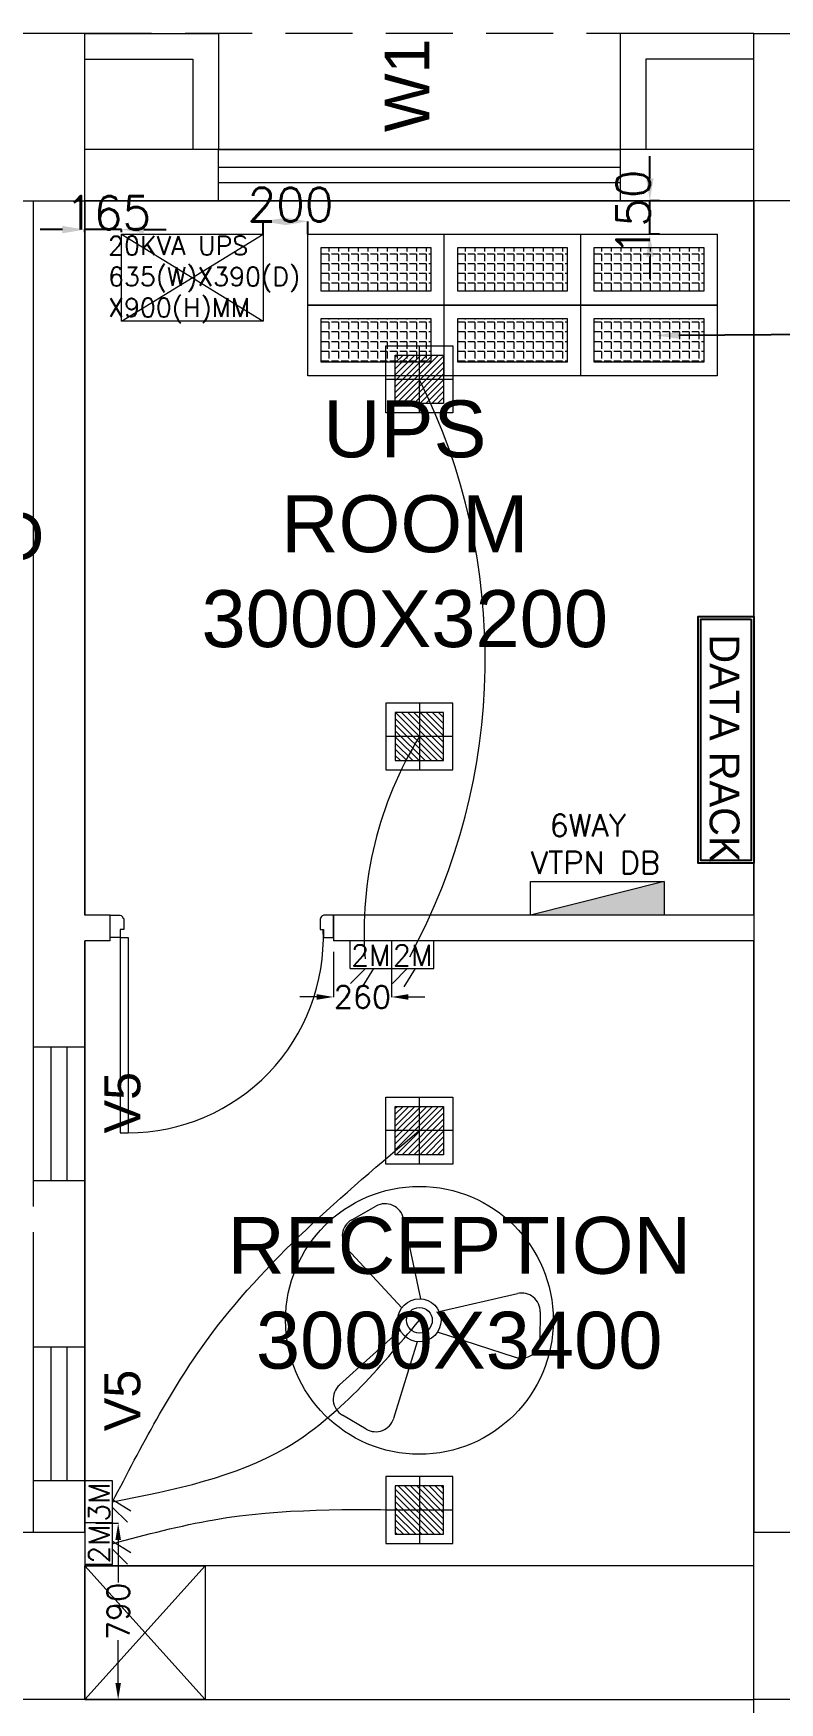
# Model space of a CAD drawing. Extents: x 3505867 to 4040009, y -660366 to -590408.
# Drawn here: x 3583756 to 3587101, y -603251 to -595773 of the extents above; entities that cross this region are included whole.
import ezdxf
from ezdxf import colors
from ezdxf.entities.mleader import LeaderData, LeaderLine
from ezdxf.math import Vec2, Vec3

# ---------------------------------------------------------------- set-up
doc = ezdxf.new("R2010")
doc.units = 0
doc.header["$LTSCALE"] = 6
doc.header["$MEASUREMENT"] = 0
doc.linetypes.add('CONTINIOUS', pattern=[0])
doc.linetypes.add('HIDDEN', pattern=[0.375, 0.25, -0.125])
doc.layers.get('0').update_dxf_attribs({"linetype": 'CONTINUOUS', "lineweight": 0})
doc.layers.get('Defpoints').update_dxf_attribs({"linetype": 'CONTINUOUS', "lineweight": 0})
for name, color, linetype, lineweight in [('24W RAW POWER', 1, 'CONTINUOUS', 0), ('24W UPS POWER LIGHT', 5, 'CONTINUOUS', 0), ('Chajja', 7, 'CONTINUOUS', 0), ('COL', 5, 'CONTINUOUS', 0), ('DIM', 7, 'CONTINUOUS', 0), ('DOOR', 44, 'CONTINUOUS', 0), ('ELE- DBS', 1, 'CONTINUOUS', 0), ('ELE-1200MM CEILINGFAN', 6, 'CONTINUOUS', 0), ('ELE-24W EMERGENCY  LED LIGHT', 5, 'CONTINUOUS', 0), ('ELE-24W LED LIGHT', 1, 'CONTINUOUS', 0), ('ELE-2M RAW P.SB', 40, 'CONTINUOUS', 0), ('ELE-2M UPS P.SB', 3, 'CONTINUOUS', 0), ('ELE-3M RAW P.SB', 40, 'CONTINUOUS', 0), ('ELE-CABLE TRAY', 31, 'CONTINUOUS', 0), ('ELE. DB', 1, 'CONTINUOUS', 0), ('ELE.DB', 1, 'CONTINUOUS', 0), ('FUR', 21, 'CONTINUOUS', 0), ('JOINERY', 7, 'CONTINUOUS', 0), ('Staircase', 7, 'CONTINUOUS', 0), ('TEXT', 5, 'CONTINUOUS', 0), ('WALL', 10, 'CONTINUOUS', 0), ('Window', 161, 'CONTINUOUS', 0)]:
    doc.layers.add(name, color=color, linetype=linetype, lineweight=lineweight)
doc.layers.add('DATA RACK', color=1, linetype='CONTINUOUS')
doc.layers.add('ELE-LIGHTING WIRING', color=7, linetype='CONTINUOUS', lineweight=0, true_color=0x63d7b6)
doc.styles.add('ARIAL', font='arial.ttf')
doc.styles.add('ROMANS', font='romans.shx')
doc.styles.get("Standard").update_dxf_attribs({"font": 'SIMPLEX'})
doc.styles.add('T 1-25', font='segoeui.ttf', dxfattribs={"width": 0.8, "height": 50})
doc.styles.add('Tw Cen MT', font='TCM_____.TTF')
doc.dimstyles.new('AEPL1', dxfattribs={"dimtxt": 100, "dimasz": 75, "dimexe": 1.25, "dimexo": 50, "dimtad": 0, "dimdec": 0, "dimtxsty": 'ROMANS', "dimcen": 2.5, "dimclrd": 7, "dimclre": 7, "dimadec": 0, "dimazin": 0, "dimtfac": 1, "dimtdec": 0, "dimtmove": 0, "dimatfit": 3, "dimfxl": 1, "dimlwd": 0, "dimlwe": 0, "dimarcsym": 0})
doc.dimstyles.new('D 1-25', dxfattribs={"dimtxt": 50, "dimasz": 12.5, "dimexe": 0, "dimexo": 10, "dimgap": 0, "dimtad": 0, "dimdec": 0, "dimzin": 0, "dimdsep": 46, "dimtxsty": 'T 1-25', "dimblk": 'ARCHTICK', "dimcen": 5, "dimclrd": 256, "dimclre": 256, "dimclrt": 256, "dimadec": 0, "dimazin": 0, "dimtfac": 50, "dimtdec": 0, "dimtmove": 1, "dimatfit": 2, "dimfxl": 1, "dimtolj": 1, "dimtzin": 0, "dimarcsym": 0})

# ---------------------------------------------------------------- blocks, each defined once
blk = doc.blocks.new('A$C19B8274B')
at = {"layer": 'DOOR'}
for p, q in [((-45, 925), (-80, 925)), ((-80, 50), (-80, 925)), ((-45, 50), (-45, 925)), ((-45, 50), (-80, 50)), ((-955, -50), (-955, -47.5)), ((-940, -35), (-942.5, -35)), ((-60, -35), (-57.5, -35)), ((-45, -50), (-45, -47.5))]:
    blk.add_line(p, q, dxfattribs=at)
for points in [[(-940, 15), (-955, 15), (-955, 50), (-1000, 50), (-1000, -50), (-955, -50)], [(-940, -35), (-940, 15)], [(-60, 15), (-45, 15), (-45, 50), (0, 50), (0, -50), (-45, -50)], [(-60, -35), (-60, 15)]]:
    blk.add_lwpolyline(points, dxfattribs=at)
at = {"layer": 'DOOR', "color": 145}
blk.add_arc((-80, 50), 875, 90, 182.29244, dxfattribs=at)
at = {"layer": 'DOOR'}
for centre, start, end in [((-955, -35), 270, 0), ((-45, -35), 180, 270)]:
    blk.add_arc(centre, 12.5, start, end, dxfattribs=at)
blk = doc.blocks.new('CIVIL IVF')
at = {"layer": 'Chajja', "color": 8, "linetype": 'HIDDEN', "ltscale": 200}
blk.add_line((-6260, 18165.2), (-9260, 18165.2), dxfattribs=at)
blk.add_line((-6260, 18165.2), (-9260, 18165.2), dxfattribs=at)
at = {"layer": 'COL', "color": 8}
for points in [[(-10010, 17415.2), (-9260, 17415.2), (-9260, 18165.2), (-10010, 18165.2)], [(-5510, 17415.2), (-6260, 17415.2), (-6260, 18165.2), (-5510, 18165.2)], [(-6260, 10700.2), (-6260, 11450.2), (-5510, 11450.2), (-5510, 10700.2)]]:
    blk.add_lwpolyline(points, close=True, dxfattribs=at)
at = {"layer": 'COL', "color": 8, "elevation": 0}
blk.add_lwpolyline([(-10010, 10700.2), (-10010, 11450.2), (-9260, 11450.2), (-9260, 10700.2)], close=True, dxfattribs=at)
at = {"layer": 'FUR', "color": 8, "lineweight": 0, "ltscale": 15, "elevation": 0}
for points in [[(-9260, 10700.2), (-9260, 11300.2), (-8720, 11300.2), (-8720, 10700.2)], [(-6260, 10700.2), (-6260, 11300.2), (-9260, 11300.2), (-9260, 10700.2)]]:
    blk.add_lwpolyline(points, close=True, dxfattribs=at)
at = {"layer": 'Staircase', "color": 8, "lineweight": 0, "elevation": 0}
for points in [[(-8720, 10700.2), (-9260, 11300.2)], [(-9260, 10700.2), (-8720, 11300.2)]]:
    blk.add_lwpolyline(points, dxfattribs=at)
at = {"layer": 'WALL', "color": 8, "lineweight": 0}
for p, q in [((-6260, 17645.2), (-9260, 17645.2)), ((-6260, 17415.2), (-9260, 17415.2)), ((-6260, 14215.2), (-6260, 17415.2)), ((-6260, 11450.2), (-6260, 14100.2))]:
    blk.add_line(p, q, dxfattribs=at)
at = {"layer": 'WALL', "color": 8, "linetype": 'ByBlock'}
for p, q in [((-9489.9, 12910.1), (-9490, 17415.2)), ((-9260, 17415.2), (-9260, 14215.2)), ((-9260, 14215.3), (-9260, 17415.2)), ((-9145.2, 14215.2), (-9260, 14215.2)), ((-9145.2, 14100.2), (-9145.2, 14215.2)), ((-6260, 14215.2), (-8145, 14215.2)), ((-8145, 14215.2), (-8145, 14100.2)), ((-9260, 11450.2), (-9260, 14100.3)), ((-9145.2, 14100.2), (-9260, 14100.2)), ((-9260, 14100.2), (-9260, 11450.2)), ((-6260, 14100.2), (-8145, 14100.2)), ((-9489.9, 11450.2), (-9489.9, 12795.1)), ((-6260, 7660), (-6260, 10700.2))]:
    blk.add_line(p, q, dxfattribs=at)
for points in [[(-9260, 18165.2), (-8660, 18165.2), (-8660, 17645.2)], [(-9260, 18165.2), (-8660, 18165.2), (-8660, 17645.2)], [(-9260, 18050.2), (-8775, 18050.2), (-8775, 17645.2)], [(-9260, 18050.2), (-8775, 18050.2), (-8775, 17645.2)], [(-11669.8, 17415.2), (-6260, 17415.2), (-6260, 11450.2)]]:
    blk.add_lwpolyline(points, dxfattribs=at)
at = {"layer": 'WALL', "color": 8, "linetype": 'ByBlock', "elevation": 0}
for points in [[(-6260, 18165.2), (-6860, 18165.2), (-6860, 17645.2)], [(-6260, 18165.2), (-6860, 18165.2), (-6860, 17645.2)], [(-6260, 18050.2), (-6745, 18050.2), (-6745, 17645.2)], [(-6260, 18050.2), (-6745, 18050.2), (-6745, 17645.2)]]:
    blk.add_lwpolyline(points, dxfattribs=at)
at = {"layer": 'Window', "color": 8, "linetype": 'Continuous'}
for points in [[(-6860, 17645.2), (-6860, 17415.2), (-8660, 17415.2), (-8660, 17645.2)], [(-6860, 17645.2), (-6860, 17415.2), (-8660, 17415.2), (-8660, 17645.2)], [(-6860, 17565.2), (-6860, 17495.2), (-8660, 17495.2), (-8660, 17565.2)], [(-6860, 17565.2), (-6860, 17495.2), (-8660, 17495.2), (-8660, 17565.2)], [(-9490, 13625.1), (-9260, 13625.1), (-9260, 13025.1), (-9490, 13025.1)], [(-9410, 13625.1), (-9340, 13625.1), (-9340, 13025.1), (-9410, 13025.1)], [(-9490, 12280.2), (-9260, 12280.2), (-9260, 11680.2), (-9490, 11680.2)], [(-9410, 12280.2), (-9340, 12280.2), (-9340, 11680.2), (-9410, 11680.2)]]:
    blk.add_lwpolyline(points, close=True, dxfattribs=at)
at = {"layer": 'DOOR', "color": 8, "linetype": 'Continuous', "rotation": 180}
blk.add_blockref('A$C19B8274B', (-9145.2, 14165.2), dxfattribs=at)
at = {"layer": 'DIM', "color": 8, "attachment_point": 5, "style": 'ARIAL'}
for s, insert, char_height, width in [('UPS\\PROOM 3000X3200', (-7825.2, 15966.4), 255, 2294.815), ('ULTRA SOUND\\PROOM\\P2180x4505', (-10526, 15550.1), 216.75, 2086.034), ('RECEPTION\\P3000X3400', (-7581.3, 12521.2), 255, 2294.815)]:
    blk.add_mtext(s, dxfattribs=dict(at, insert=insert, char_height=char_height, width=width))
at = {"layer": 'JOINERY', "color": 8, "style": 'ARIAL', "width": 1}
for s, height, p in [('W1', 200, (-7715.7, 17722.6)), ('W1', 200, (-7715.7, 17722.6)), ('V5', 161.2, (-9010.5, 13236.9)), ('V5', 161.2, (-9010.5, 11902.8))]:
    blk.add_text(s, height=height, rotation=90, dxfattribs=at).set_placement(p)
blk = doc.blocks.new('3EWRWE')
at = {"layer": 'ELE- DBS'}
h = blk.add_hatch(dxfattribs=at)
h.set_pattern_fill('ANGLE', color=2, scale=6.24741, angle=180)
h.set_pattern_definition([(180, (863804.8, 517320.34), (-6e-14, -43.6381615), [31.7368447, -11.9013168]), (270, (863804.8, 517320.34), (43.6381615, -6e-14), [31.7368447, -11.9013168])])
h.paths.add_polyline_path([(-60.2, 61.7), (-551.5, 61.7), (-551.5, 257.5), (-60.2, 257.5)])
h.paths.add_polyline_path([(-671.8, 61.7), (-1163.1, 61.7), (-1163.1, 257.5), (-671.8, 257.5)])
h.paths.add_polyline_path([(-1283.5, 379.1), (-1774.8, 379.1), (-1774.8, 574.8), (-1283.5, 574.8)])
h.paths.add_polyline_path([(-60.2, 379.1), (-551.5, 379.1), (-551.5, 574.8), (-60.2, 574.8)])
h.paths.add_polyline_path([(-671.8, 379.1), (-1163.1, 379.1), (-1163.1, 574.8), (-671.8, 574.8)])
h.paths.add_polyline_path([(-1283.5, 61.7), (-1774.8, 61.7), (-1774.8, 257.5), (-1283.5, 257.5)])
at = {"layer": 'ELE- DBS', "color": 3}
for p, q in [((-1223.3, 317.4), (-1223.3, 634.7)), ((-611.6, 317.4), (-611.6, 634.7)), ((-1223.3, 0), (-1223.3, 317.4)), ((-611.6, 0), (-611.6, 317.4))]:
    blk.add_line(p, q, dxfattribs=at)
for points in [[(0, 317.4), (-1835, 317.4), (-1835, 634.7), (0, 634.7)], [(-1283.5, 379.1), (-1774.8, 379.1), (-1774.8, 574.8), (-1283.5, 574.8)], [(-671.8, 379.1), (-1163.1, 379.1), (-1163.1, 574.8), (-671.8, 574.8)], [(-60.2, 379.1), (-551.5, 379.1), (-551.5, 574.8), (-60.2, 574.8)], [(0, 0), (-1835, 0), (-1835, 317.4), (0, 317.4)], [(-1283.5, 61.7), (-1774.8, 61.7), (-1774.8, 257.5), (-1283.5, 257.5)], [(-671.8, 61.7), (-1163.1, 61.7), (-1163.1, 257.5), (-671.8, 257.5)], [(-60.2, 61.7), (-551.5, 61.7), (-551.5, 257.5), (-60.2, 257.5)]]:
    blk.add_lwpolyline(points, close=True, dxfattribs=at)
blk = doc.blocks.new('*D241')
at = {"layer": 'Defpoints', "color": 0, "linetype": 'ByBlock', "transparency": 16777216}
for p in [(3584786.2, -596682.3), (3584986.2, -596615.5), (3584986.2, -596682.3)]:
    blk.add_point(p, dxfattribs=at)
at = {"layer": 'ELE-CABLE TRAY', "color": 7, "linetype": 'CONTINIOUS', "lineweight": -2, "transparency": 16777216}
for p, q in [((3584786.2, -596672.3), (3584786.2, -596615.5)), ((3584886.2, -596615.5), (3584886.2, -596615.5)), ((3584986.2, -596672.3), (3584986.2, -596615.5))]:
    blk.add_line(p, q, dxfattribs=at)
at = {"layer": 'ELE-CABLE TRAY', "color": 7, "linetype": 'ByBlock', "transparency": 16777216}
for points in [[(3584886.2, -596598.8), (3584886.2, -596632.2), (3584786.2, -596615.5)], [(3584886.2, -596632.2), (3584886.2, -596598.8), (3584986.2, -596615.5)]]:
    blk.add_solid(points, dxfattribs=at)
at = {"layer": 'ELE-CABLE TRAY', "color": 7, "linetype": 'ByBlock', "transparency": 16777216, "insert": (3584908.7, -596540.5), "char_height": 150, "attachment_point": 5, "style": 'ROMANS'}
blk.add_mtext('\\A1;200', dxfattribs=at)
blk = doc.blocks.new('*D242')
at = {"layer": 'Defpoints', "color": 0, "linetype": 'ByBlock', "transparency": 16777216}
for p in [(3583986, -596652.3), (3583986, -596673.3), (3584151, -596673.2)]:
    blk.add_point(p, dxfattribs=at)
at = {"layer": 'ELE-CABLE TRAY', "color": 7, "linetype": 'CONTINIOUS', "lineweight": -2, "transparency": 16777216}
for p, q in [((3583886, -596652.3), (3583786, -596652.3)), ((3583986, -596663.3), (3583986, -596652.3)), ((3584151, -596652.3), (3583986, -596652.3)), ((3584151, -596663.2), (3584151, -596652.3)), ((3584251, -596652.3), (3584351, -596652.3))]:
    blk.add_line(p, q, dxfattribs=at)
at = {"layer": 'ELE-CABLE TRAY', "color": 7, "linetype": 'ByBlock', "transparency": 16777216}
for points in [[(3583886, -596669), (3583886, -596635.6), (3583986, -596652.3)], [(3584251, -596635.6), (3584251, -596669), (3584151, -596652.3)]]:
    blk.add_solid(points, dxfattribs=at)
at = {"layer": 'ELE-CABLE TRAY', "color": 7, "linetype": 'ByBlock', "transparency": 16777216, "insert": (3584091, -596577.3), "char_height": 150, "attachment_point": 5, "style": 'ROMANS'}
blk.add_mtext('\\A1;165', dxfattribs=at)
blk = doc.blocks.new('*D243')
at = {"layer": 'Defpoints', "color": 0, "linetype": 'ByBlock', "transparency": 16777216}
for p in [(3586519.1, -596523.2), (3586573, -596523.2), (3586573, -596673.2)]:
    blk.add_point(p, dxfattribs=at)
at = {"layer": 'ELE-CABLE TRAY', "color": 7, "linetype": 'CONTINIOUS', "lineweight": -2, "transparency": 16777216}
for p, q in [((3586519.1, -596423.2), (3586519.1, -596323.2)), ((3586563, -596523.2), (3586519.1, -596523.2)), ((3586519.1, -596673.2), (3586519.1, -596523.2)), ((3586563, -596673.2), (3586519.1, -596673.2)), ((3586519.1, -596773.2), (3586519.1, -596873.2))]:
    blk.add_line(p, q, dxfattribs=at)
at = {"layer": 'ELE-CABLE TRAY', "color": 7, "linetype": 'ByBlock', "transparency": 16777216}
for points in [[(3586502.4, -596423.2), (3586535.8, -596423.2), (3586519.1, -596523.2)], [(3586535.8, -596773.2), (3586502.4, -596773.2), (3586519.1, -596673.2)]]:
    blk.add_solid(points, dxfattribs=at)
at = {"layer": 'ELE-CABLE TRAY', "color": 7, "linetype": 'ByBlock', "transparency": 16777216, "insert": (3586444.1, -596575.7), "char_height": 150, "attachment_point": 5, "rotation": 90, "style": 'ROMANS'}
blk.add_mtext('\\A1;150', dxfattribs=at)
blk = doc.blocks.new('24w led light')
at = {"layer": 'ELE-24W LED LIGHT', "color": 1, "lineweight": 0}
for p, q in [((159, 159), (-160, 159)), ((-160, 159), (-160, -160)), ((114.5, 114.5), (-115.5, 114.5)), ((-115.5, 114.5), (-115.5, -115.5)), ((110.2, -115.5), (-115.5, 110.2)), ((82, -115.5), (-115.5, 82)), ((114.5, -91.7), (-91.7, 114.5)), ((114.5, -63.5), (-63.5, 114.5)), ((114.5, -35.3), (-35.3, 114.5)), ((114.5, -7.1), (-7.1, 114.5)), ((-0.5, -160), (-0.5, 159)), ((114.5, 21.1), (21.1, 114.5)), ((114.5, 49.3), (49.3, 114.5)), ((114.5, 77.5), (77.5, 114.5)), ((114.5, 105.7), (105.7, 114.5)), ((114.5, -115.5), (114.5, 114.5)), ((159, -160), (159, 159)), ((53.8, -115.5), (-115.5, 53.8)), ((25.6, -115.5), (-115.5, 25.6)), ((-160, -0.5), (159, -0.5)), ((-2.6, -115.5), (-115.5, -2.6)), ((-30.8, -115.5), (-115.5, -30.8)), ((-59, -115.5), (-115.5, -59)), ((-87.2, -115.5), (-115.5, -87.2)), ((-115.4, -115.5), (-115.5, -115.4)), ((-115.5, -115.5), (114.5, -115.5)), ((-160, -160), (159, -160))]:
    blk.add_line(p, q, dxfattribs=at)
blk = doc.blocks.new('24w led emeregency')
at = {"layer": 'ELE-24W EMERGENCY  LED LIGHT'}
h = blk.add_hatch(dxfattribs=at)
h.set_pattern_fill('ANSI31', scale=166.67, style=0)
h.paths.add_polyline_path([(-115.4, -115.4), (-115.4, 115.4), (115.4, 115.4), (115.4, -115.4)])
at = {"layer": 'ELE-24W EMERGENCY  LED LIGHT', "color": 5}
for p, q in [((0, 160), (0, -160)), ((-160, 0), (160, 0))]:
    blk.add_line(p, q, dxfattribs=at)
for points in [[(-160, -160), (-160, 160), (160, 160), (160, -160)], [(-115.4, -115.4), (-115.4, 115.4), (115.4, 115.4), (115.4, -115.4)]]:
    blk.add_lwpolyline(points, close=True, dxfattribs=at)
blk = doc.blocks.new('A$C07FB25EA')
at = {"layer": 'ELE-1200MM CEILINGFAN', "color": 3}
for p, q in [((6.53, 13.37), (9.47, 11.64)), ((0.26, 2.64), (3.17, 12.07)), ((9.84, 7.94), (2.36, 1.21)), ((-11.8, 4.55), (-2.22, 1.44)), ((-14.84, -1.03), (-14.81, 2.38)), ((-2.41, -1.1), (-12.04, -3.29)), ((2.16, -1.54), (8.87, -8.78)), ((1.96, -12.49), (-0.13, -2.65)), ((8.31, -12.34), (5.35, -14.02))]:
    blk.add_line(p, q, dxfattribs=at)
at = {"layer": 'ELE-1200MM CEILINGFAN', "color": 5, "ltscale": 10}
blk.add_circle((0, 0), 16.45, dxfattribs=at)
at = {"layer": 'ELE-1200MM CEILINGFAN', "color": 3}
for radius in [2.65, 1.58]:
    blk.add_circle((0, 0), radius, dxfattribs=at)
for centre, start, end in [((5.36, 11.38), 59.5281, 162.5229), ((8.3, 9.66), 311.9493, 59.5281), ((-12.51, 2.36), 71.9493, 179.5281), ((-12.54, -1.05), 179.5281, 282.5229), ((7.18, -10.34), 299.5281, 42.5229), ((4.21, -12.02), 191.9493, 299.5281)]:
    blk.add_arc(centre, 2.3, start, end, dxfattribs=at)
blk = doc.blocks.new('2M UPS SB')
at = {"layer": 'ELE-2M UPS P.SB', "color": 3}
for p, q in [((-133.8, 160), (-69.3, 265.2)), ((-88.2, 160), (-3.4, 244.9)), ((-240, 160), (-240, 0)), ((0, 160), (-240, 160)), ((0, 160), (0, 0))]:
    blk.add_line(p, q, dxfattribs=at)
blk.add_text('2M', height=120, rotation=180, dxfattribs=at).set_placement((-6, 143))
blk = doc.blocks.new('TEWSER')
at = {"layer": 'ELE-3M RAW P.SB'}
for p, q in [((0, 0), (125, 0)), ((0, 0), (0, -187.5)), ((0, -104.5), (-82.2, -54.1)), ((0, -68.9), (-66.3, -2.6)), ((0, -187.5), (125, -187.5))]:
    blk.add_line(p, q, dxfattribs=at)
blk.add_text('3M', height=93.75, rotation=270, dxfattribs=at).set_placement((13.3, -4.7))
blk = doc.blocks.new('2M SB')
at = {"layer": 'ELE-2M RAW P.SB'}
for p, q in [((-133.8, 160), (-69.3, 265.2)), ((-88.2, 160), (-3.4, 244.9)), ((-240, 160), (-240, 0)), ((0, 160), (-240, 160)), ((0, 160), (0, 0))]:
    blk.add_line(p, q, dxfattribs=at)
blk.add_text('2M', height=120, rotation=180, dxfattribs=at).set_placement((-6, 143))
blk = doc.blocks.new('DATA RACK')
at = {"layer": 'DATA RACK', "color": 1, "ltscale": 5}
for points in [[(0, 0), (0, -1227), (-277.5, -1227), (-277.5, 0)], [(-13.5, -13.5), (-13.5, -1213.5), (-264, -1213.5), (-264, -13.5)]]:
    blk.add_lwpolyline(points, close=True, dxfattribs=at)
at = {"layer": 'DATA RACK', "color": 1, "ltscale": 5, "insert": (-72.2, -89.1), "char_height": 148.31, "width": 1124.346, "attachment_point": 1, "rotation": 270, "style": 'Tw Cen MT'}
blk.add_mtext('DATA RACK', dxfattribs=at)
blk = doc.blocks.new('FREAWFRED')
at = {"layer": 'ELE.DB'}
h = blk.add_hatch(color=1, dxfattribs=at)
h.dxf.hatch_style = 1
h.paths.add_polyline_path([(149.9, 0), (149.9, 600), (0, 600)])
blk.add_line((0, 600), (149.9, 0), dxfattribs=at)
blk.add_lwpolyline([(0, 0), (0, 600), (149.9, 600), (149.9, 0)], close=True, dxfattribs=at)
blk = doc.blocks.new('*D475')
at = {"layer": 'Defpoints', "color": 0, "linetype": 'ByBlock', "transparency": 16777216}
for p in [(3583986, -602447.8), (3583986, -603238.2), (3584136.2, -603238.2)]:
    blk.add_point(p, dxfattribs=at)
at = {"layer": 'ELE-CABLE TRAY', "color": 7, "linetype": 'ByBlock', "lineweight": 0, "transparency": 16777216}
for p, q in [((3584036, -602447.8), (3584137.4, -602447.8)), ((3584136.2, -602522.8), (3584136.2, -602713.8)), ((3584136.2, -603163.2), (3584136.2, -602972.2)), ((3584036, -603238.2), (3584137.4, -603238.2))]:
    blk.add_line(p, q, dxfattribs=at)
at = {"layer": 'ELE-CABLE TRAY', "color": 7, "linetype": 'ByBlock', "transparency": 16777216}
for points in [[(3584148.7, -602522.8), (3584123.7, -602522.8), (3584136.2, -602447.8)], [(3584123.7, -603163.2), (3584148.7, -603163.2), (3584136.2, -603238.2)]]:
    blk.add_solid(points, dxfattribs=at)
at = {"layer": 'ELE-CABLE TRAY', "color": 0, "linetype": 'ByBlock', "transparency": 16777216, "insert": (3584136.2, -602843), "char_height": 100, "attachment_point": 5, "rotation": 90, "style": 'ROMANS'}
blk.add_mtext('790', dxfattribs=at)
blk = doc.blocks.new('*D476')
at = {"layer": 'Defpoints', "color": 0, "linetype": 'ByBlock', "transparency": 16777216}
for p in [(3585101, -599838.2), (3585361, -599838.2), (3585361, -600090.1)]:
    blk.add_point(p, dxfattribs=at)
at = {"layer": 'ELE-CABLE TRAY', "color": 7, "linetype": 'ByBlock', "lineweight": 0, "transparency": 16777216}
for p, q in [((3585101, -599888.2), (3585101, -600091.3)), ((3585361, -599888.2), (3585361, -600091.3)), ((3585026, -600090.1), (3584951, -600090.1)), ((3585101, -600090.1), (3585101.8, -600090.1)), ((3585361, -600090.1), (3585360.2, -600090.1)), ((3585436, -600090.1), (3585511, -600090.1))]:
    blk.add_line(p, q, dxfattribs=at)
at = {"layer": 'ELE-CABLE TRAY', "color": 7, "linetype": 'ByBlock', "transparency": 16777216}
for points in [[(3585026, -600102.6), (3585026, -600077.6), (3585101, -600090.1)], [(3585436, -600077.6), (3585436, -600102.6), (3585361, -600090.1)]]:
    blk.add_solid(points, dxfattribs=at)
at = {"layer": 'ELE-CABLE TRAY', "color": 0, "linetype": 'ByBlock', "transparency": 16777216, "insert": (3585231, -600090.1), "char_height": 100, "attachment_point": 5, "style": 'ROMANS'}
blk.add_mtext('260', dxfattribs=at)

msp = doc.modelspace()

# ---------------------------------------------------------------- linework, layer by layer
at = {"layer": 'ELE- DBS', "color": 3}
for p, q in [((3584151, -597063.2), (3584786.2, -596673.2)), ((3584151, -596673.2), (3584786.2, -597063.2))]:
    msp.add_line(p, q, dxfattribs=at)
at = {"layer": 'ELE- DBS', "color": 3, "elevation": 0}
msp.add_lwpolyline([(3584151, -597063.2), (3584151, -596673.2), (3584786.2, -596673.2), (3584786.2, -597063.2)], close=True, dxfattribs=at)
at = {"layer": 'ELE-LIGHTING WIRING', "linetype": 'ByBlock'}
msp.add_arc((3582976.9, -598575.7), 2804.5, 331.578, 26.53528, dxfattribs=at)
at = {"layer": 'ELE-LIGHTING WIRING', "color": 254, "linetype": 'ByBlock', "true_color": 0xdebad0}
msp.add_arc((3586907.3, -599799.2), 1669.1, 148.34474, 184.13829, dxfattribs=at)
for points in [[(3584546.9, -606693.1), (3584304, -605237.1), (3581808.7, -603534.9), (3581138.2, -601523.3), (3580860.1, -599413.7, 0)], [(3584111, -602539.5), (3584567.1, -602431.9), (3585486.5, -602388.7)]]:
    msp.add_spline(points, degree=3, dxfattribs=at)
at = {"layer": 'ELE-LIGHTING WIRING', "linetype": 'ByBlock'}
for points in [[(3584111, -602352), (3584531.9, -601630.6), (3585486, -600688.2)], [(3584111, -602352), (3584890.9, -602108.2), (3585486.5, -601538.7)], [(3584359.4, -606687.5), (3581751.1, -605519.5), (3580859.7, -601963.2, 0)]]:
    msp.add_spline(points, degree=3, dxfattribs=at)

# ---------------------------------------------------------------- block references
at = {"linetype": 'ByBlock'}
msp.add_blockref('CIVIL IVF', (3593246, -613938.4), dxfattribs=at)
at = {"layer": '24W RAW POWER', "lineweight": 9, "xscale": -0.9404388715045132, "yscale": 0.9404388715045132, "zscale": 0.9404388715045132}
for p in [(3585486, -597322.8), (3585486, -600688.2)]:
    msp.add_blockref('24w led light', p, dxfattribs=at)
at = {"layer": '24W UPS POWER LIGHT', "lineweight": 9, "xscale": -0.9375000000222322, "yscale": 0.9375000000222322, "zscale": 0.9375000000222322}
for p in [(3585486.5, -598923.2), (3585486.5, -602388.7)]:
    msp.add_blockref('24w led emeregency', p, dxfattribs=at)
at = {"layer": 'DATA RACK', "ltscale": 2, "xscale": 0.9009758719900597, "yscale": 0.9009758719900597, "zscale": 0.9009758719900597}
msp.add_blockref('DATA RACK', (3586986, -598385.1), dxfattribs=at)
at = {"layer": 'ELE-1200MM CEILINGFAN', "color": 7, "ltscale": 8, "xscale": 36.47592107175105, "yscale": 36.47592107175105, "zscale": 36.47592107175105, "rotation": 180}
msp.add_blockref('A$C07FB25EA', (3585486.5, -601538.7), dxfattribs=at)
at = {"layer": 'ELE-2M RAW P.SB', "color": 6, "xscale": 0.7812500000005363, "yscale": 0.7812500000005363, "zscale": 0.7812500000005363, "rotation": 179.9999999999998}
msp.add_blockref('2M SB', (3585363, -599838.2), dxfattribs=at)
at = {"layer": 'ELE-2M UPS P.SB', "color": 6, "xscale": 0.7812500000005363, "yscale": 0.7812500000005363, "zscale": 0.7812500000005363}
for p, rotation in [((3585175.5, -599838.2), 179.9999999999999), ((3583986, -602633.3), 269.9999999999999)]:
    msp.add_blockref('2M UPS SB', p, dxfattribs=dict(at, rotation=rotation))
at = {"layer": 'ELE-3M RAW P.SB', "color": 26, "linetype": 'ByBlock', "rotation": 180}
msp.add_blockref('TEWSER', (3584111, -602445.8), dxfattribs=at)
at = {"layer": 'ELE. DB', "linetype": 'ByBlock'}
msp.add_blockref('3EWRWE', (3586821.2, -597307.9), dxfattribs=at)
at = {"layer": 'ELE.DB', "linetype": 'ByBlock', "rotation": 270}
msp.add_blockref('FREAWFRED', (3585983.7, -599573.4), dxfattribs=at)

# ---------------------------------------------------------------- texts
at = {"layer": 'ELE. DB', "color": 0, "insert": (3584090.7, -596682.3), "char_height": 83.335, "width": 1525.509, "attachment_point": 1}
msp.add_mtext('{\\Fromans.shx|c0;20KVA UPS\\P635(W)X390(D)\\PX900(H)MM\\P} ', dxfattribs=at)
at = {"layer": 'ELE.DB', "color": 0, "insert": (3585869.5, -599271.9, 0), "char_height": 100, "width": 812.286, "attachment_point": 1}
msp.add_mtext('\\pxqc;{\\Fromans|c0;6WAY  VTPN DB}', dxfattribs=at)

# ---------------------------------------------------------------- dimensions: what is measured, and where the dimension line sits
at = {"layer": 'ELE-CABLE TRAY', "color": 21}
dim = msp.add_linear_dim(base=(3586519.1, -596523.2), p1=(3586573, -596673.2), p2=(3586573, -596523.2), angle=90, dimstyle='D 1-25', override={"dimtxt": 150, "dimasz": 100, "dimtxsty": 'ROMANS', "dimclrd": 7, "dimclre": 7, "dimclrt": 7}, dxfattribs=at)
dim.commit()
dim.dimension.update_dxf_attribs({"geometry": '*D243', "text_midpoint": (3586444.1, -596575.7)})
for base, p1, p2, picture, middle in [((3584986.2, -596615.5), (3584786.2, -596682.3), (3584986.2, -596682.3), '*D241', (3584908.7, -596540.5)), ((3583986, -596652.3), (3584151, -596673.2), (3583986, -596673.3), '*D242', (3584091, -596577.3))]:
    dim = msp.add_linear_dim(base=base, p1=p1, p2=p2, dimstyle='D 1-25', override={"dimtxt": 150, "dimasz": 100, "dimtxsty": 'ROMANS', "dimclrd": 7, "dimclre": 7, "dimclrt": 7}, dxfattribs=at)
    dim.commit()
    dim.dimension.update_dxf_attribs({"geometry": picture, "text_midpoint": middle})
at = {"layer": 'ELE-CABLE TRAY', "color": 0, "linetype": 'ByBlock'}
dim = msp.add_linear_dim(base=(3585361, -600090.1), p1=(3585101, -599838.2), p2=(3585361, -599838.2), dimstyle='AEPL1', dxfattribs=at)
dim.commit()
dim.dimension.update_dxf_attribs({"geometry": '*D476', "text_midpoint": (3585231, -600090.1)})
dim = msp.add_linear_dim(base=(3584136.2, -603238.2), p1=(3583986, -602447.8), p2=(3583986, -603238.2), angle=90, dimstyle='AEPL1', dxfattribs=at)
dim.commit()
dim.dimension.update_dxf_attribs({"geometry": '*D475', "text_midpoint": (3584136.2, -602843)})

# ---------------------------------------------------------------- leaders
at = {"layer": 'TEXT', "color": 0, "linetype": 'Continuous', "ltscale": 12}
ml = msp.add_multileader_mtext('Standard', dxfattribs=at)
ml.set_content(' ')
ml.set_leader_properties()
ml.build(insert=Vec2(0, 0))
ml.multileader.update_dxf_attribs({"dogleg_length": 412.4, "arrow_head_size": 100})
ctx = ml.context
ctx.base_point, ctx.arrow_head_size, ctx.plane_origin, ctx.plane_x_axis, ctx.plane_y_axis = Vec3(3587697.7, -597120.4), 100, Vec3(3586941.8, -596983.9), Vec3(-1, 0), Vec3(0, -1)
ctx.text_align_type = 2
notes = []
notes.append((ctx, [(0, (1, 1, 0), (3587281.3, -597120.4), (1, 0), 412.4, [(0, [(3586549.6, -597126.4)], 0, [])])]))
ctx.mtext.insert, ctx.mtext.text_direction, ctx.mtext.rotation, ctx.mtext.alignment, ctx.mtext.flow_direction = Vec3(3587695.7, -597122.8), Vec3(-1, 0), 3.141593, 3, 5
for ctx, leaders in notes:
    for number, flags, end, landing, length, lines in leaders:
        leader = LeaderData()
        leader.index, (leader.has_last_leader_line, leader.has_dogleg_vector, leader.attachment_direction) = number, flags
        leader.last_leader_point, leader.dogleg_vector, leader.dogleg_length = Vec3(end), Vec3(landing), length
        for number, points, colour, breaks in lines:
            line = LeaderLine()
            line.index, line.vertices, line.color, line.breaks = number, Vec3.list(points), colors.encode_raw_color(colour), breaks
            leader.lines.append(line)
        ctx.leaders.append(leader)

doc.saveas('drawing.dxf')
